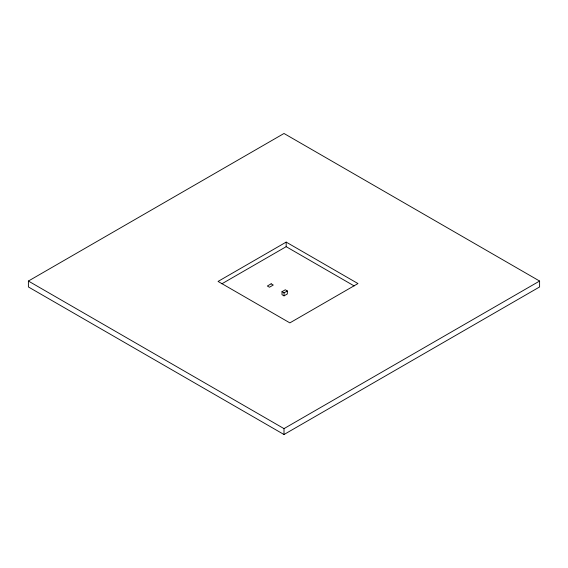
<?xml version="1.0" encoding="UTF-8"?>
<svg xmlns="http://www.w3.org/2000/svg" width="568" height="568" viewBox="0 0 568 568"><rect width="100%" height="100%" fill="white"/><g stroke="black" fill="none" stroke-linecap="round" stroke-linejoin="round"><path stroke-width="0.85" d="M28.4 281.046L284 133.48L539.6 281.046L539.6 286.954L284 434.52L28.4 286.954L28.4 281.046L284 428.62L539.6 281.046M286.173 242.103L218.062 281.43L289.857 322.88L357.968 283.56L286.173 242.103L286.173 246.675L354.148 285.924M221.889 283.794L286.173 246.675M282.005 291.689L285.299 289.786L287.337 290.958L287.337 293.961L284.043 295.864L282.005 294.693L282.005 291.689L284.043 292.861L287.337 290.958M284.043 292.861L284.043 295.864M284 428.62L284 434.52M271.156 283.815L267.351 286.016L269.459 287.231L273.265 285.037L271.156 283.815"/></g></svg>
